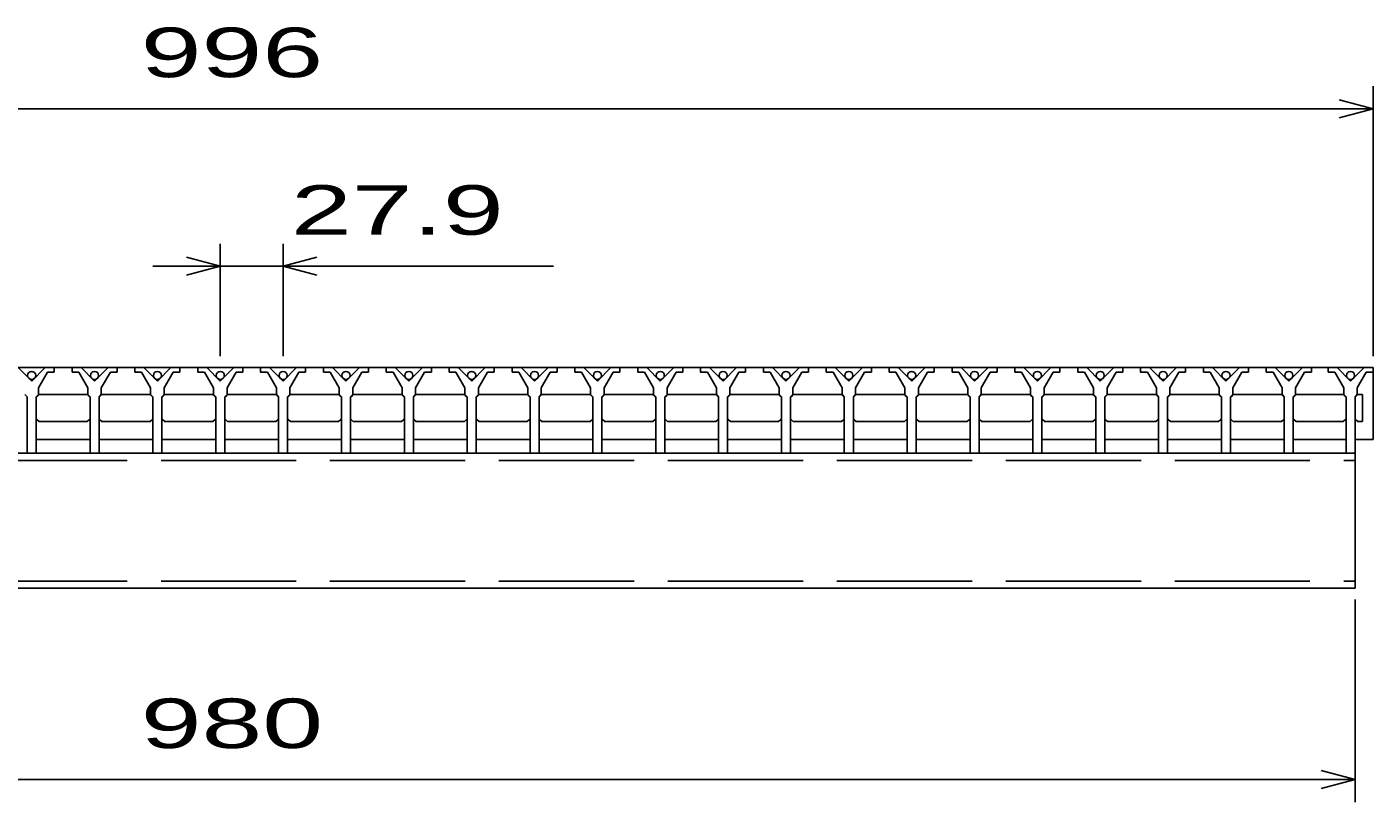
# Model space of a CAD drawing. Units: millimetres, scale not verified. Extents: x -1820 to 1724, y -1285 to 1059.
# Drawn here: x -1028 to -430, y -725 to -381 of the extents above; entities that cross this region are included whole.
import ezdxf
from ezdxf.enums import TextEntityAlignment as Align

# ---------------------------------------------------------------- set-up
doc = ezdxf.new("R2010")
doc.units = ezdxf.units.MM
doc.header["$LTSCALE"] = 10
doc.linetypes.add('DASHED', pattern=[7.5, 6, -1.5])
doc.layers.add('16', color=3, linetype='Continuous', lineweight=25)
doc.layers.add('22', color=2, linetype='Continuous', lineweight=25)
doc.styles.add('ベクトル', font='')
doc.styles.get('ベクトル').set_extended_font_data('ベクトル')

msp = doc.modelspace()

# ---------------------------------------------------------------- linework, layer by layer
at = {"layer": '16'}
for p, q in [((-1426, -532), (-430, -532)), ((-1025.4, -538), (-1031.4, -532)), ((-1019.4, -532), (-1025.4, -538)), ((-1022.4, -541), (-1018.4, -534)), ((-1015.4, -532), (-1019.4, -532)), ((-1018.4, -534), (-1015.4, -534)), ((-1015.4, -534), (-1015.4, -532)), ((-1007.5, -532), (-1007.5, -534)), ((-1003.5, -532), (-1007.5, -532)), ((-1007.5, -534), (-1004.5, -534)), ((-1004.5, -534), (-1000.5, -541)), ((-997.5, -538), (-1003.5, -532)), ((-991.5, -532), (-997.5, -538)), ((-994.5, -541), (-990.5, -534)), ((-987.5, -532), (-991.5, -532)), ((-990.5, -534), (-987.5, -534)), ((-987.5, -534), (-987.5, -532)), ((-979.6, -532), (-979.6, -534)), ((-975.6, -532), (-979.6, -532)), ((-979.6, -534), (-976.6, -534)), ((-976.6, -534), (-972.6, -541)), ((-969.6, -538), (-975.6, -532)), ((-963.6, -532), (-969.6, -538)), ((-966.6, -541), (-962.6, -534)), ((-959.6, -532), (-963.6, -532)), ((-962.6, -534), (-959.6, -534)), ((-959.6, -534), (-959.6, -532)), ((-951.7, -532), (-951.7, -534)), ((-947.7, -532), (-951.7, -532)), ((-951.7, -534), (-948.7, -534)), ((-948.7, -534), (-944.7, -541)), ((-941.7, -538), (-947.7, -532)), ((-935.7, -532), (-941.7, -538)), ((-938.7, -541), (-934.7, -534)), ((-931.7, -532), (-935.7, -532)), ((-934.7, -534), (-931.7, -534)), ((-931.7, -534), (-931.7, -532)), ((-923.8, -532), (-923.8, -534)), ((-919.8, -532), (-923.8, -532)), ((-923.8, -534), (-920.8, -534)), ((-920.8, -534), (-916.8, -541)), ((-913.8, -538), (-919.8, -532)), ((-907.8, -532), (-913.8, -538)), ((-910.8, -541), (-906.8, -534)), ((-903.8, -532), (-907.8, -532)), ((-906.8, -534), (-903.8, -534)), ((-903.8, -534), (-903.8, -532)), ((-895.9, -532), (-895.9, -534)), ((-891.9, -532), (-895.9, -532)), ((-895.9, -534), (-892.9, -534)), ((-892.9, -534), (-888.9, -541)), ((-885.9, -538), (-891.9, -532)), ((-879.9, -532), (-885.9, -538)), ((-882.9, -541), (-878.9, -534)), ((-875.9, -532), (-879.9, -532)), ((-878.9, -534), (-875.9, -534)), ((-875.9, -534), (-875.9, -532)), ((-868, -532), (-868, -534)), ((-864, -532), (-868, -532)), ((-868, -534), (-865, -534)), ((-865, -534), (-861, -541)), ((-858, -538), (-864, -532)), ((-852, -532), (-858, -538)), ((-855, -541), (-851, -534)), ((-848, -532), (-852, -532)), ((-851, -534), (-848, -534)), ((-848, -534), (-848, -532)), ((-840.1, -532), (-840.1, -534)), ((-836.1, -532), (-840.1, -532)), ((-840.1, -534), (-837.1, -534)), ((-837.1, -534), (-833.1, -541)), ((-830.1, -538), (-836.1, -532)), ((-824.1, -532), (-830.1, -538)), ((-827.1, -541), (-823.1, -534)), ((-820.1, -532), (-824.1, -532)), ((-823.1, -534), (-820.1, -534)), ((-820.1, -534), (-820.1, -532)), ((-812.2, -532), (-812.2, -534)), ((-808.2, -532), (-812.2, -532)), ((-812.2, -534), (-809.2, -534)), ((-809.2, -534), (-805.2, -541)), ((-802.2, -538), (-808.2, -532)), ((-796.2, -532), (-802.2, -538)), ((-799.2, -541), (-795.2, -534)), ((-792.2, -532), (-796.2, -532)), ((-795.2, -534), (-792.2, -534)), ((-792.2, -534), (-792.2, -532)), ((-784.3, -532), (-784.3, -534)), ((-780.3, -532), (-784.3, -532)), ((-784.3, -534), (-781.3, -534)), ((-781.3, -534), (-777.3, -541)), ((-774.3, -538), (-780.3, -532)), ((-768.3, -532), (-774.3, -538)), ((-771.3, -541), (-767.3, -534)), ((-764.3, -532), (-768.3, -532)), ((-767.3, -534), (-764.3, -534)), ((-764.3, -534), (-764.3, -532)), ((-756.4, -532), (-756.4, -534)), ((-752.4, -532), (-756.4, -532)), ((-756.4, -534), (-753.4, -534)), ((-753.4, -534), (-749.4, -541)), ((-746.4, -538), (-752.4, -532)), ((-740.4, -532), (-746.4, -538)), ((-743.4, -541), (-739.4, -534)), ((-736.4, -532), (-740.4, -532)), ((-739.4, -534), (-736.4, -534)), ((-736.4, -534), (-736.4, -532)), ((-728.5, -532), (-728.5, -534)), ((-724.5, -532), (-728.5, -532)), ((-728.5, -534), (-725.5, -534)), ((-725.5, -534), (-721.5, -541)), ((-718.5, -538), (-724.5, -532)), ((-712.5, -532), (-718.5, -538)), ((-715.5, -541), (-711.5, -534)), ((-708.5, -532), (-712.5, -532)), ((-711.5, -534), (-708.5, -534)), ((-708.5, -534), (-708.5, -532)), ((-700.6, -532), (-700.6, -534)), ((-696.6, -532), (-700.6, -532)), ((-700.6, -534), (-697.6, -534)), ((-697.6, -534), (-693.6, -541)), ((-690.6, -538), (-696.6, -532)), ((-684.6, -532), (-690.6, -538)), ((-687.6, -541), (-683.6, -534)), ((-680.6, -532), (-684.6, -532)), ((-683.6, -534), (-680.6, -534)), ((-680.6, -534), (-680.6, -532)), ((-672.7, -532), (-672.7, -534)), ((-668.7, -532), (-672.7, -532)), ((-672.7, -534), (-669.7, -534)), ((-669.7, -534), (-665.7, -541)), ((-662.7, -538), (-668.7, -532)), ((-656.7, -532), (-662.7, -538)), ((-659.7, -541), (-655.7, -534)), ((-652.7, -532), (-656.7, -532)), ((-655.7, -534), (-652.7, -534)), ((-652.7, -534), (-652.7, -532)), ((-644.8, -532), (-644.8, -534)), ((-640.8, -532), (-644.8, -532)), ((-644.8, -534), (-641.8, -534)), ((-641.8, -534), (-637.8, -541)), ((-634.8, -538), (-640.8, -532)), ((-628.8, -532), (-634.8, -538)), ((-631.8, -541), (-627.8, -534)), ((-624.8, -532), (-628.8, -532)), ((-627.8, -534), (-624.8, -534)), ((-624.8, -534), (-624.8, -532)), ((-616.9, -532), (-616.9, -534)), ((-612.9, -532), (-616.9, -532)), ((-616.9, -534), (-613.9, -534)), ((-613.9, -534), (-609.9, -541)), ((-606.9, -538), (-612.9, -532)), ((-600.9, -532), (-606.9, -538)), ((-603.9, -541), (-599.9, -534)), ((-596.9, -532), (-600.9, -532)), ((-599.9, -534), (-596.9, -534)), ((-596.9, -534), (-596.9, -532)), ((-589, -532), (-589, -534)), ((-585, -532), (-589, -532)), ((-589, -534), (-586, -534)), ((-586, -534), (-582, -541)), ((-579, -538), (-585, -532)), ((-573, -532), (-579, -538)), ((-576, -541), (-572, -534)), ((-569, -532), (-573, -532)), ((-572, -534), (-569, -534)), ((-569, -534), (-569, -532)), ((-561.1, -532), (-561.1, -534)), ((-557.1, -532), (-561.1, -532)), ((-561.1, -534), (-558.1, -534)), ((-558.1, -534), (-554.1, -541)), ((-551.1, -538), (-557.1, -532)), ((-545.1, -532), (-551.1, -538)), ((-548.1, -541), (-544.1, -534)), ((-541.1, -532), (-545.1, -532)), ((-544.1, -534), (-541.1, -534)), ((-541.1, -534), (-541.1, -532)), ((-533.2, -532), (-533.2, -534)), ((-529.2, -532), (-533.2, -532)), ((-533.2, -534), (-530.2, -534)), ((-530.2, -534), (-526.2, -541)), ((-523.2, -538), (-529.2, -532)), ((-517.2, -532), (-523.2, -538)), ((-520.2, -541), (-516.2, -534)), ((-513.2, -532), (-517.2, -532)), ((-516.2, -534), (-513.2, -534)), ((-513.2, -534), (-513.2, -532)), ((-505.3, -532), (-505.3, -534)), ((-501.3, -532), (-505.3, -532)), ((-505.3, -534), (-502.3, -534)), ((-502.3, -534), (-498.3, -541)), ((-495.3, -538), (-501.3, -532)), ((-489.3, -532), (-495.3, -538)), ((-492.3, -541), (-488.3, -534)), ((-485.3, -532), (-489.3, -532)), ((-488.3, -534), (-485.3, -534)), ((-485.3, -534), (-485.3, -532)), ((-477.4, -532), (-477.4, -534)), ((-473.4, -532), (-477.4, -532)), ((-477.4, -534), (-474.4, -534)), ((-474.4, -534), (-470.4, -541)), ((-467.4, -538), (-473.4, -532)), ((-461.4, -532), (-467.4, -538)), ((-464.4, -541), (-460.4, -534)), ((-457.4, -532), (-461.4, -532)), ((-460.4, -534), (-457.4, -534)), ((-457.4, -534), (-457.4, -532)), ((-450, -532), (-450, -534)), ((-446, -532), (-450, -532)), ((-450, -534), (-447, -534)), ((-447, -534), (-443, -541)), ((-440, -538), (-446, -532)), ((-434, -532), (-440, -538)), ((-437, -541), (-433, -534)), ((-430, -532), (-434, -532)), ((-433, -534), (-430, -534)), ((-430, -534), (-430, -532)), ((-430, -564), (-430, -532)), ((-1022.4, -544), (-1022.4, -541)), ((-1000.5, -541), (-1000.5, -544)), ((-994.5, -544), (-994.5, -541)), ((-972.6, -541), (-972.6, -544)), ((-966.6, -544), (-966.6, -541)), ((-944.7, -541), (-944.7, -544)), ((-938.7, -544), (-938.7, -541)), ((-916.8, -541), (-916.8, -544)), ((-910.8, -544), (-910.8, -541)), ((-888.9, -541), (-888.9, -544)), ((-882.9, -544), (-882.9, -541)), ((-861, -541), (-861, -544)), ((-855, -544), (-855, -541)), ((-833.1, -541), (-833.1, -544)), ((-827.1, -544), (-827.1, -541)), ((-805.2, -541), (-805.2, -544)), ((-799.2, -544), (-799.2, -541)), ((-777.3, -541), (-777.3, -544)), ((-771.3, -544), (-771.3, -541)), ((-749.4, -541), (-749.4, -544)), ((-743.4, -544), (-743.4, -541)), ((-721.5, -541), (-721.5, -544)), ((-715.5, -544), (-715.5, -541)), ((-693.6, -541), (-693.6, -544)), ((-687.6, -544), (-687.6, -541)), ((-665.7, -541), (-665.7, -544)), ((-659.7, -544), (-659.7, -541)), ((-637.8, -541), (-637.8, -544)), ((-631.8, -544), (-631.8, -541)), ((-609.9, -541), (-609.9, -544)), ((-603.9, -544), (-603.9, -541)), ((-582, -541), (-582, -544)), ((-576, -544), (-576, -541)), ((-554.1, -541), (-554.1, -544)), ((-548.1, -544), (-548.1, -541)), ((-526.2, -541), (-526.2, -544)), ((-520.2, -544), (-520.2, -541)), ((-498.3, -541), (-498.3, -544)), ((-492.3, -544), (-492.3, -541)), ((-470.4, -541), (-470.4, -544)), ((-464.4, -544), (-464.4, -541)), ((-443, -541), (-443, -544)), ((-437, -544), (-437, -541)), ((-1028.4, -544), (-1027.4, -545)), ((-1027.4, -545), (-1027.4, -570)), ((-1023.4, -545), (-1022.4, -544)), ((-1023.4, -570), (-1023.4, -545)), ((-1023.15, -545), (-1022.15, -544)), ((-1022.15, -544), (-1000.75, -544)), ((-1000.75, -544), (-999.75, -545)), ((-1000.5, -544), (-999.5, -545)), ((-999.5, -545), (-999.5, -570)), ((-995.5, -545), (-994.5, -544)), ((-995.5, -570), (-995.5, -545)), ((-995.25, -545), (-994.25, -544)), ((-994.25, -544), (-972.85, -544)), ((-972.85, -544), (-971.85, -545)), ((-972.6, -544), (-971.6, -545)), ((-971.6, -545), (-971.6, -570)), ((-967.6, -545), (-966.6, -544)), ((-967.6, -570), (-967.6, -545)), ((-967.35, -545), (-966.35, -544)), ((-966.35, -544), (-944.95, -544)), ((-944.95, -544), (-943.95, -545)), ((-944.7, -544), (-943.7, -545)), ((-943.7, -545), (-943.7, -570)), ((-939.7, -545), (-938.7, -544)), ((-939.7, -570), (-939.7, -545)), ((-939.45, -545), (-938.45, -544)), ((-938.45, -544), (-917.05, -544)), ((-917.05, -544), (-916.05, -545)), ((-916.8, -544), (-915.8, -545)), ((-915.8, -545), (-915.8, -570)), ((-911.8, -545), (-910.8, -544)), ((-911.8, -570), (-911.8, -545)), ((-911.55, -545), (-910.55, -544)), ((-910.55, -544), (-889.15, -544)), ((-889.15, -544), (-888.15, -545)), ((-888.9, -544), (-887.9, -545)), ((-887.9, -545), (-887.9, -570)), ((-883.9, -545), (-882.9, -544)), ((-883.9, -570), (-883.9, -545)), ((-883.65, -545), (-882.65, -544)), ((-882.65, -544), (-861.25, -544)), ((-861.25, -544), (-860.25, -545)), ((-861, -544), (-860, -545)), ((-860, -545), (-860, -570)), ((-856, -545), (-855, -544)), ((-856, -570), (-856, -545)), ((-855.75, -545), (-854.75, -544)), ((-854.75, -544), (-833.35, -544)), ((-833.35, -544), (-832.35, -545)), ((-833.1, -544), (-832.1, -545)), ((-832.1, -545), (-832.1, -570)), ((-828.1, -545), (-827.1, -544)), ((-828.1, -570), (-828.1, -545)), ((-827.85, -545), (-826.85, -544)), ((-826.85, -544), (-805.45, -544)), ((-805.45, -544), (-804.45, -545)), ((-805.2, -544), (-804.2, -545)), ((-804.2, -545), (-804.2, -570)), ((-800.2, -545), (-799.2, -544)), ((-800.2, -570), (-800.2, -545)), ((-799.95, -545), (-798.95, -544)), ((-798.95, -544), (-777.55, -544)), ((-777.55, -544), (-776.55, -545)), ((-777.3, -544), (-776.3, -545)), ((-776.3, -545), (-776.3, -570)), ((-772.3, -545), (-771.3, -544)), ((-772.3, -570), (-772.3, -545)), ((-772.05, -545), (-771.05, -544)), ((-771.05, -544), (-749.65, -544)), ((-749.65, -544), (-748.65, -545)), ((-749.4, -544), (-748.4, -545)), ((-748.4, -545), (-748.4, -570)), ((-744.4, -545), (-743.4, -544)), ((-744.4, -570), (-744.4, -545)), ((-744.15, -545), (-743.15, -544)), ((-743.15, -544), (-721.75, -544)), ((-721.75, -544), (-720.75, -545)), ((-721.5, -544), (-720.5, -545)), ((-720.5, -545), (-720.5, -570)), ((-716.5, -545), (-715.5, -544)), ((-716.5, -570), (-716.5, -545)), ((-716.25, -545), (-715.25, -544)), ((-715.25, -544), (-693.85, -544)), ((-693.85, -544), (-692.85, -545)), ((-693.6, -544), (-692.6, -545)), ((-692.6, -545), (-692.6, -570)), ((-688.6, -545), (-687.6, -544)), ((-688.6, -570), (-688.6, -545)), ((-688.35, -545), (-687.35, -544)), ((-687.35, -544), (-665.95, -544)), ((-665.95, -544), (-664.95, -545)), ((-665.7, -544), (-664.7, -545)), ((-664.7, -545), (-664.7, -570)), ((-660.7, -545), (-659.7, -544)), ((-660.7, -570), (-660.7, -545)), ((-660.45, -545), (-659.45, -544)), ((-659.45, -544), (-638.05, -544)), ((-638.05, -544), (-637.05, -545)), ((-637.8, -544), (-636.8, -545)), ((-636.8, -545), (-636.8, -570)), ((-632.8, -545), (-631.8, -544)), ((-632.8, -570), (-632.8, -545)), ((-632.55, -545), (-631.55, -544)), ((-631.55, -544), (-610.15, -544)), ((-610.15, -544), (-609.15, -545)), ((-609.9, -544), (-608.9, -545)), ((-608.9, -545), (-608.9, -570)), ((-604.9, -545), (-603.9, -544)), ((-604.9, -570), (-604.9, -545)), ((-604.65, -545), (-603.65, -544)), ((-603.65, -544), (-582.25, -544)), ((-582.25, -544), (-581.25, -545)), ((-582, -544), (-581, -545)), ((-581, -545), (-581, -570)), ((-577, -545), (-576, -544)), ((-577, -570), (-577, -545)), ((-576.75, -545), (-575.75, -544)), ((-575.75, -544), (-554.35, -544)), ((-554.35, -544), (-553.35, -545)), ((-554.1, -544), (-553.1, -545)), ((-553.1, -545), (-553.1, -570)), ((-549.1, -545), (-548.1, -544)), ((-549.1, -570), (-549.1, -545)), ((-548.85, -545), (-547.85, -544)), ((-547.85, -544), (-526.45, -544)), ((-526.45, -544), (-525.45, -545)), ((-526.2, -544), (-525.2, -545)), ((-525.2, -545), (-525.2, -570)), ((-521.2, -545), (-520.2, -544)), ((-521.2, -570), (-521.2, -545)), ((-520.95, -545), (-519.95, -544)), ((-519.95, -544), (-498.55, -544)), ((-498.55, -544), (-497.55, -545)), ((-498.3, -544), (-497.3, -545)), ((-497.3, -545), (-497.3, -570)), ((-493.3, -545), (-492.3, -544)), ((-493.3, -570), (-493.3, -545)), ((-493.05, -545), (-492.05, -544)), ((-492.05, -544), (-470.65, -544)), ((-470.65, -544), (-469.65, -545)), ((-470.4, -544), (-469.4, -545)), ((-469.4, -545), (-469.4, -570)), ((-465.4, -545), (-464.4, -544)), ((-465.4, -570), (-465.4, -545)), ((-465.15, -545), (-464.15, -544)), ((-464.15, -544), (-443.25, -544)), ((-443.25, -544), (-442.25, -545)), ((-443, -544), (-442, -545)), ((-442, -545), (-442, -570)), ((-438, -545), (-437, -544)), ((-438, -570), (-438, -545)), ((-437.75, -545), (-436.75, -544)), ((-436.75, -544), (-434.75, -544)), ((-434.75, -544), (-434.75, -556)), ((-1022.15, -556), (-1023.15, -555)), ((-999.75, -555), (-1000.75, -556)), ((-994.25, -556), (-995.25, -555)), ((-971.85, -555), (-972.85, -556)), ((-966.35, -556), (-967.35, -555)), ((-943.95, -555), (-944.95, -556)), ((-938.45, -556), (-939.45, -555)), ((-916.05, -555), (-917.05, -556)), ((-910.55, -556), (-911.55, -555)), ((-888.15, -555), (-889.15, -556)), ((-882.65, -556), (-883.65, -555)), ((-860.25, -555), (-861.25, -556)), ((-854.75, -556), (-855.75, -555)), ((-832.35, -555), (-833.35, -556)), ((-826.85, -556), (-827.85, -555)), ((-804.45, -555), (-805.45, -556)), ((-798.95, -556), (-799.95, -555)), ((-776.55, -555), (-777.55, -556)), ((-771.05, -556), (-772.05, -555)), ((-748.65, -555), (-749.65, -556)), ((-743.15, -556), (-744.15, -555)), ((-720.75, -555), (-721.75, -556)), ((-715.25, -556), (-716.25, -555)), ((-692.85, -555), (-693.85, -556)), ((-687.35, -556), (-688.35, -555)), ((-664.95, -555), (-665.95, -556)), ((-659.45, -556), (-660.45, -555)), ((-637.05, -555), (-638.05, -556)), ((-631.55, -556), (-632.55, -555)), ((-609.15, -555), (-610.15, -556)), ((-603.65, -556), (-604.65, -555)), ((-581.25, -555), (-582.25, -556)), ((-575.75, -556), (-576.75, -555)), ((-553.35, -555), (-554.35, -556)), ((-547.85, -556), (-548.85, -555)), ((-525.45, -555), (-526.45, -556)), ((-519.95, -556), (-520.95, -555)), ((-497.55, -555), (-498.55, -556)), ((-492.05, -556), (-493.05, -555)), ((-469.65, -555), (-470.65, -556)), ((-464.15, -556), (-465.15, -555)), ((-442.25, -555), (-443.25, -556)), ((-436.75, -556), (-437.75, -555)), ((-1000.75, -556), (-1022.15, -556)), ((-972.85, -556), (-994.25, -556)), ((-944.95, -556), (-966.35, -556)), ((-917.05, -556), (-938.45, -556)), ((-889.15, -556), (-910.55, -556)), ((-861.25, -556), (-882.65, -556)), ((-833.35, -556), (-854.75, -556)), ((-805.45, -556), (-826.85, -556)), ((-777.55, -556), (-798.95, -556)), ((-749.65, -556), (-771.05, -556)), ((-721.75, -556), (-743.15, -556)), ((-693.85, -556), (-715.25, -556)), ((-665.95, -556), (-687.35, -556)), ((-638.05, -556), (-659.45, -556)), ((-610.15, -556), (-631.55, -556)), ((-582.25, -556), (-603.65, -556)), ((-554.35, -556), (-575.75, -556)), ((-526.45, -556), (-547.85, -556)), ((-498.55, -556), (-519.95, -556)), ((-470.65, -556), (-492.05, -556)), ((-443.25, -556), (-464.15, -556)), ((-434.75, -556), (-436.75, -556)), ((-1023.15, -564), (-999.75, -564)), ((-995.25, -564), (-971.85, -564)), ((-967.35, -564), (-943.95, -564)), ((-939.45, -564), (-916.05, -564)), ((-911.55, -564), (-888.15, -564)), ((-883.65, -564), (-860.25, -564)), ((-855.75, -564), (-832.35, -564)), ((-827.85, -564), (-804.45, -564)), ((-799.95, -564), (-776.55, -564)), ((-772.05, -564), (-748.65, -564)), ((-744.15, -564), (-720.75, -564)), ((-716.25, -564), (-692.85, -564)), ((-688.35, -564), (-664.95, -564)), ((-660.45, -564), (-637.05, -564)), ((-632.55, -564), (-609.15, -564)), ((-604.65, -564), (-581.25, -564)), ((-576.75, -564), (-553.35, -564)), ((-548.85, -564), (-525.45, -564)), ((-520.95, -564), (-497.55, -564)), ((-493.05, -564), (-469.65, -564)), ((-465.15, -564), (-442.25, -564)), ((-437.75, -564), (-430, -564)), ((-1418, -570), (-438, -570)), ((-1027.4, -570), (-1023.4, -570)), ((-999.5, -570), (-995.5, -570)), ((-971.6, -570), (-967.6, -570)), ((-943.7, -570), (-939.7, -570)), ((-915.8, -570), (-911.8, -570)), ((-887.9, -570), (-883.9, -570)), ((-860, -570), (-856, -570)), ((-832.1, -570), (-828.1, -570)), ((-804.2, -570), (-800.2, -570)), ((-776.3, -570), (-772.3, -570)), ((-748.4, -570), (-744.4, -570)), ((-720.5, -570), (-716.5, -570)), ((-692.6, -570), (-688.6, -570)), ((-664.7, -570), (-660.7, -570)), ((-636.8, -570), (-632.8, -570)), ((-608.9, -570), (-604.9, -570)), ((-581, -570), (-577, -570)), ((-553.1, -570), (-549.1, -570)), ((-525.2, -570), (-521.2, -570)), ((-497.3, -570), (-493.3, -570)), ((-469.4, -570), (-465.4, -570)), ((-442, -570), (-438, -570)), ((-438, -570), (-438, -630)), ((-438, -630), (-1418, -630))]:
    msp.add_line(p, q, dxfattribs=at)
at = {"layer": '16', "linetype": 'DASHED'}
for p, q in [((-1418, -573.2), (-438, -573.2)), ((-1418, -626.8), (-438, -626.8))]:
    msp.add_line(p, q, dxfattribs=at)
at = {"layer": '16'}
for centre in [(-1025.4, -535.5), (-997.5, -535.5), (-969.6, -535.5), (-941.7, -535.5), (-913.8, -535.5), (-885.9, -535.5), (-858, -535.5), (-830.1, -535.5), (-802.2, -535.5), (-774.3, -535.5), (-746.4, -535.5), (-718.5, -535.5), (-690.6, -535.5), (-662.7, -535.5), (-634.8, -535.5), (-606.9, -535.5), (-579, -535.5), (-551.1, -535.5), (-523.2, -535.5), (-495.3, -535.5), (-467.4, -535.5), (-440, -535.5)]:
    msp.add_circle(centre, 1.8, dxfattribs=at)
at = {"layer": '22', "color": 4}
for p, q in [((-430, -527), (-430, -407)), ((-1426, -417), (-430, -417)), ((-430, -417), (-445, -413)), ((-445, -421), (-430, -417)), ((-941.7, -527), (-941.7, -477)), ((-913.8, -477), (-913.8, -527)), ((-941.7, -487), (-956.7, -483)), ((-913.8, -487), (-898.8, -483)), ((-941.7, -487), (-971.7, -487)), ((-956.7, -491), (-941.7, -487)), ((-941.7, -487), (-913.8, -487)), ((-898.8, -491), (-913.8, -487)), ((-913.8, -487), (-793.8, -487)), ((-438, -725), (-438, -635)), ((-438, -715), (-453, -711)), ((-1418, -715), (-438, -715)), ((-453, -719), (-438, -715))]:
    msp.add_line(p, q, dxfattribs=at)

# ---------------------------------------------------------------- texts
at = {"layer": '22', "style": 'ベクトル', "width": 1.65}
for s, p in [(' 996 ', (-990.5, -392)), (' 27.9 ', (-923.8, -462)), (' 980 ', (-990.5, -690))]:
    msp.add_text(s, height=21.99, dxfattribs=at).set_placement(p, align=Align.MIDDLE_LEFT)

doc.saveas('drawing.dxf')
